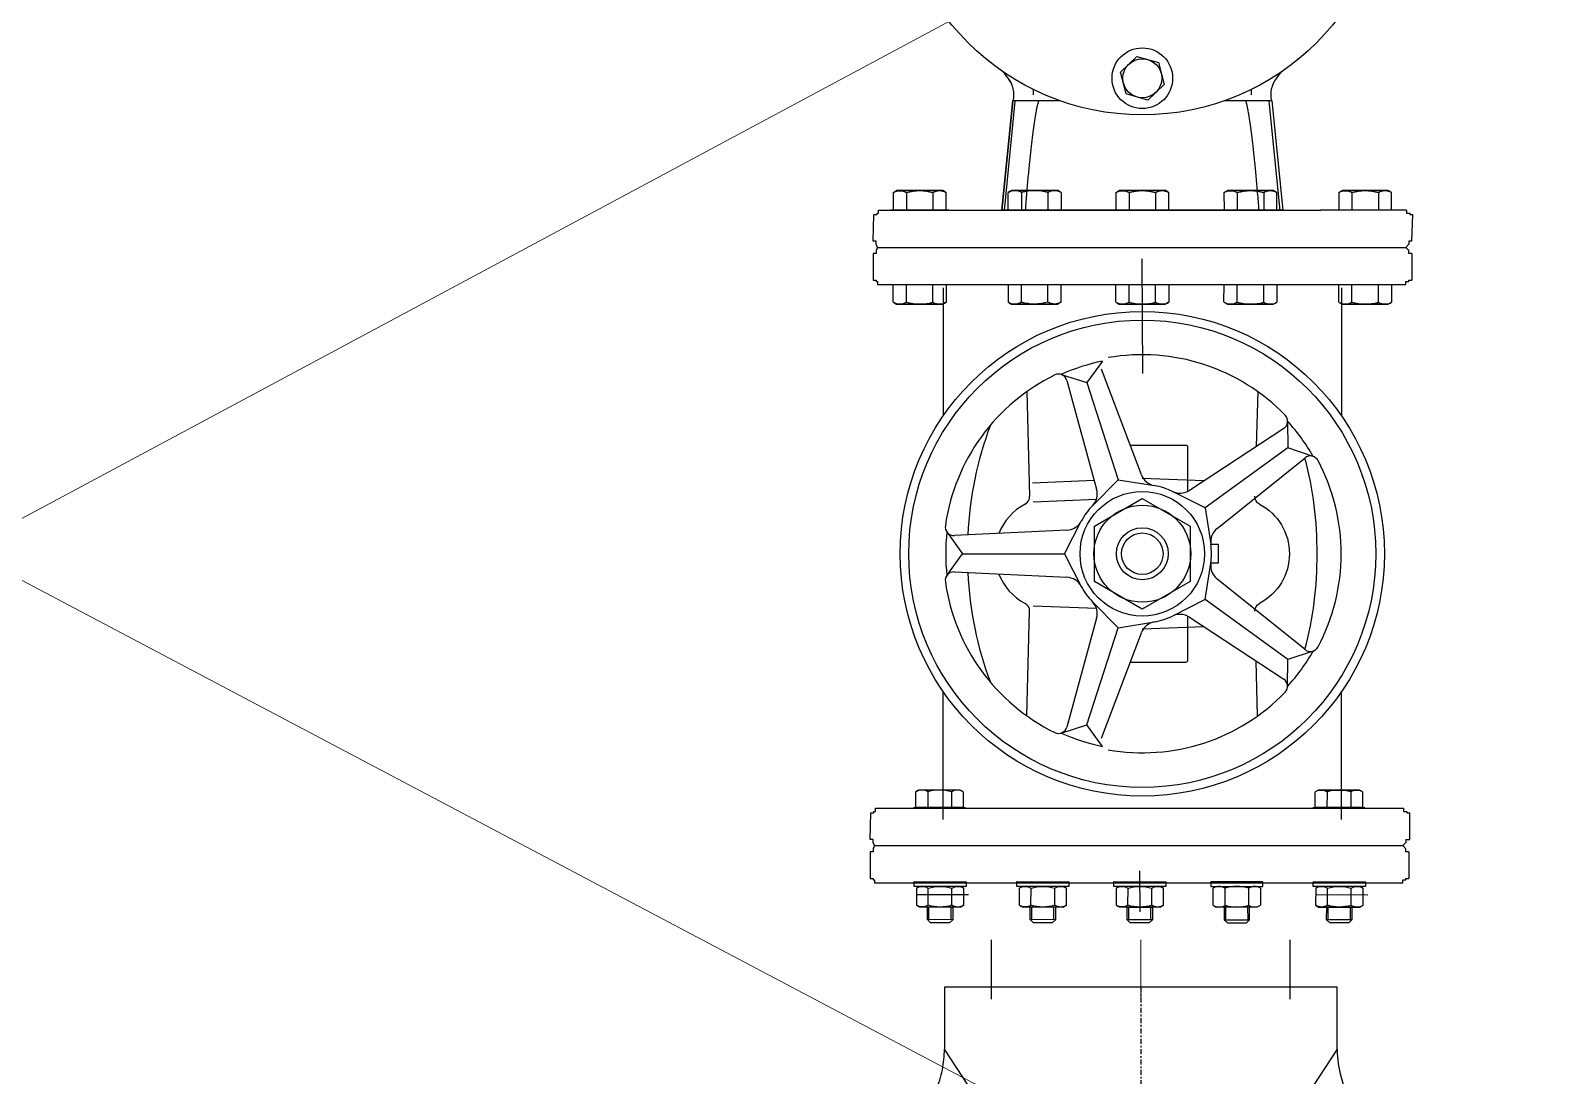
# Model space of a CAD drawing. Header units: millimetres. Extents: x -294625 to 2136527, y -251383 to 128331.
# Drawn here: x 1135276 to 1135859, y -217002 to -216603 of the extents above; entities that cross this region are included whole.
import ezdxf

# ---------------------------------------------------------------- set-up
doc = ezdxf.new("R2010")
doc.units = ezdxf.units.MM
doc.linetypes.add('CENTER', pattern=[3, 1.5, -0.5, 0.5, -0.5])
for name, color, linetype, lineweight in [('0-2', 253, 'Continuous', 18), ('ICE-BP', 4, 'Continuous', 25), ('N3-NOTE', 11, 'Continuous', 13)]:
    doc.layers.add(name, color=color, linetype=linetype, lineweight=lineweight)
doc.layers.add('H-N-FITTING-35', color=2, linetype='Continuous')
doc.layers.add('Wellding', color=1, linetype='Continuous')

# ---------------------------------------------------------------- blocks, each defined once
blk = doc.blocks.new('B-V')
at = {"ltscale": 10}
for p, q in [((-69.56, 92.75), (-69.56, 48.4)), ((69.56, 92.75), (69.56, 48.4)), ((-69.56, -92.75), (-69.56, -48.4)), ((69.56, -92.75), (69.56, -48.4))]:
    blk.add_line(p, q, dxfattribs=at)
for p, q in [((14.26, 64.38), (0.33, 27.59)), ((13.86, 67.25), (19.41, 59.74)), ((19.41, 59.74), (8.4, 25.85)), ((19.41, 59.74), (8.4, 25.85)), ((15.95, 22.52), (26.31, 60.46)), ((28.31, 62.55), (19.41, 59.74)), ((-40.28, 56.59), (-39.79, 37.42)), ((40.28, 56.59), (39.35, 20.06)), ((-50.74, 46.26), (-50.82, 36.92)), ((-16.49, 22.13), (-49.37, 43.71)), ((4.2, 37.8), (-15.25, 37.8)), ((-59.67, 33.96), (-50.82, 36.92)), ((-56.82, 33.45), (-26.14, 8.84)), ((-50.82, 36.92), (-21.99, 15.98)), ((-50.82, 36.92), (-21.99, 15.98)), ((-15.92, 37.14), (-15.92, 21.79)), ((-21.99, 15.98), (-10.54, 21.74)), ((-21.57, 25.46), (0, 26.3)), ((8.4, 25.85), (-4.25, 23.78)), ((8.4, 25.85), (17.42, 16.74)), ((-38.11, 18.16), (-37.77, 18.17)), ((-16.74, 9.66), (0, 19.33)), ((0, 19.33), (16.74, 9.66)), ((38.11, 18.16), (16.04, 19.02)), ((-21.99, 15.98), (-23.93, 3.31)), ((27.18, 0), (21.31, 11.39)), ((-16.74, -9.66), (-16.74, 9.66)), ((16.74, 9.66), (16.74, -9.66)), ((65.63, 6.34), (26.34, 8.21)), ((68.24, 7.6), (62.82, 0)), ((-26.53, 3.32), (-23.93, 3.32)), ((-26.53, -3.32), (-26.53, 3.32)), ((27.18, 0), (21.31, -11.39)), ((62.82, 0), (27.18, 0)), ((62.82, 0), (27.18, 0)), ((68.24, -7.6), (62.82, 0)), ((-23.93, -3.32), (-26.53, -3.32)), ((-21.99, -15.98), (-23.93, -3.31)), ((-26.14, -8.84), (-56.82, -33.45)), ((0, -19.33), (-16.74, -9.66)), ((16.74, -9.66), (0, -19.33)), ((26.34, -8.21), (65.63, -6.34)), ((-50.82, -36.92), (-21.99, -15.98)), ((-50.82, -36.92), (-21.99, -15.98)), ((-21.99, -15.98), (-10.54, -21.74)), ((-38.11, -18.16), (-37.77, -18.17)), ((8.4, -25.85), (17.42, -16.74)), ((38.11, -18.16), (16.04, -19.02)), ((40.28, -56.59), (39.35, -20.06)), ((-49.37, -43.71), (-16.49, -22.13)), ((-21.57, -25.46), (0, -26.3)), ((-15.92, -21.79), (-15.92, -37.14)), ((8.4, -25.85), (-4.25, -23.78)), ((19.41, -59.74), (8.4, -25.85)), ((19.41, -59.74), (8.4, -25.85)), ((26.31, -60.46), (15.95, -22.52)), ((38.37, -24.8), (16.8, -25.65)), ((0.33, -27.59), (14.26, -64.38)), ((-59.67, -33.96), (-50.82, -36.92)), ((-50.74, -46.26), (-50.82, -36.92)), ((-40.28, -56.59), (-39.79, -37.42)), ((-15.25, -37.8), (4.2, -37.8)), ((13.86, -67.25), (19.41, -59.74)), ((28.31, -62.55), (19.41, -59.74))]:
    blk.add_line(p, q)
for radius in [84.56, 81.54, 21.74, 16.91, 9.06, 7.25]:
    blk.add_circle((0, 0), radius)
for centre, radius, start, end in [((0, 0), 69.46, 80.0933, 135.9067), ((0, 0), 68.66, 65.6447, 78.3553), ((29.22, 59.67), 3.02, 63.9067, 164.7263), ((0, 0), 69.46, 8.0933, 63.9067), ((-47.72, 46.23), 3.02, 135.9067, 236.7263), ((0, 0), 68.66, 137.6447, 150.3553), ((-61.18, 1.41), 122.2, 2.4149, 20.8168), ((-15.25, 37.14), 0.663, 90, 180), ((0, 0), 69.46, 152.0933, 207.9067), ((-58.71, 31.1), 3.02, 51.2737, 152.0933), ((61.18, 1.41), 122.2, 164.8244, 180.6624), ((-5.31, 29.73), 6.04, 280.1361, 339.2737), ((-13.17, 27.17), 6.04, 236.7263, 295.8639), ((0, 0), 24.16, 100.1361, 115.8639), ((21.77, 20.93), 6.04, 164.7263, 223.8639), ((0, 0), 24.16, 28.1361, 43.8639), ((26.63, 14.24), 6.04, 208.1361, 267.2737), ((-29.92, 4.13), 6.04, 352.1361, 51.2737), ((65.78, 9.35), 3.02, 267.2737, 8.0933), ((0, 0), 68.66, 353.6447, 6.3553), ((61.18, -1.41), 122.2, 179.3376, 195.1756), ((0, 0), 24.16, 172.1361, 187.8639), ((-29.92, -4.13), 6.04, 308.7263, 7.8639), ((26.63, -14.24), 6.04, 92.7263, 151.8639), ((0, 0), 69.46, 296.0933, 351.9067), ((-61.18, -1.41), 122.2, 339.1832, 357.5851), ((65.78, -9.35), 3.02, 351.9067, 92.7263), ((0, 0), 24.16, 316.1361, 331.8639), ((-13.17, -27.17), 6.04, 64.1361, 123.2737), ((21.77, -20.93), 6.04, 136.1361, 195.2737), ((0, 0), 24.16, 244.1361, 259.8639), ((-5.31, -29.73), 6.04, 20.7263, 79.8639), ((-58.71, -31.1), 3.02, 207.9067, 308.7263), ((0, 0), 68.66, 209.6447, 222.3553), ((-15.25, -37.14), 0.663, 180, 270), ((-47.72, -46.23), 3.02, 123.2737, 224.0933), ((0, 0), 69.46, 224.0933, 279.9067), ((0, 0), 68.66, 281.6447, 294.3553), ((29.22, -59.67), 3.02, 195.2737, 296.0933)]:
    blk.add_arc(centre, radius, start, end)
at = {"extrusion": (0, 0, -1)}
for centre, major_axis, start_param, end_param in [((-31.81, 0), (-13.84, 13.84), 4.413125, 6.582449), ((-42.37, 19.98), (-2.14, 2.14), 2.330584, 3.440857), ((-42.37, -19.98), (2.14, 2.14), -0.299264, 0.811008)]:
    blk.add_ellipse(centre, major_axis=major_axis, ratio=1, start_param=start_param, end_param=end_param, dxfattribs=at)
for centre, major_axis, start_param, end_param in [((42.37, 19.98), (2.14, 2.14), 2.330584, 3.440857), ((31.81, 0), (-13.84, 13.84), 4.296905, 5.011653), ((31.81, 0), (13.84, 13.84), 4.413125, 5.127873), ((42.37, -19.98), (-2.14, 2.14), -0.299264, 0.811008)]:
    blk.add_ellipse(centre, major_axis=major_axis, ratio=1, start_param=start_param, end_param=end_param)
blk = doc.blocks.new('NUT')
at = {"linetype": 'Continuous'}
for p, q in [((-14.7, 12.08), (-13.1, 13)), ((-7.51, 1.11), (-7.51, 11.89)), ((7.51, 1.11), (7.51, 11.89)), ((14.7, 12.08), (13.1, 13)), ((-14.7, 0.92), (-13.1, 0)), ((14.7, 0.92), (13.1, 0))]:
    blk.add_line(p, q, dxfattribs=at)
blk.add_lwpolyline([(-16.5, 16), (-16.5, 13), (16.5, 13), (16.5, 16)], close=True)
for points in [[(-15, 1.11), (-15, 11.89)], [(-13.1, 13), (13.1, 13)], [(15, 11.89), (15, 1.11)], [(-13.1, 0), (13.1, 0)], [(13.1, 0), (-13.1, 0)]]:
    blk.add_lwpolyline(points, dxfattribs=at)
for centre, radius, start, end in [((-11.25, 6.1), 6.9, 57.08669, 122.91331), ((0, -13), 26, 73.22135, 106.77865), ((11.25, 6.1), 6.9, 57.08669, 122.91331), ((-11.25, 6.9), 6.9, 237.08669, 302.91331), ((0, 26), 26, 253.22135, 286.77865), ((11.25, 6.9), 6.9, 237.08669, 302.91331)]:
    blk.add_arc(centre, radius, start, end, dxfattribs=at)
blk = doc.blocks.new('Tee - 100 x100 - 1')
at = {"color": 8, "linetype": 'CENTER'}
for p, q in [((0, 105), (0, -57)), ((-105, 0), (105, 0))]:
    blk.add_line(p, q, dxfattribs=at)
for points in [[(57, 87), (57, 105), (-57, 105), (-57, 87)], [(-87, 57), (-105, 57), (-105, -57), (105, -57), (105, 57), (87, 57)]]:
    blk.add_lwpolyline(points)
at = {"color": 8}
for points in [[(0, 0), (-57, 87)], [(57, 87), (0, 0)], [(-87, 57), (0, 0)], [(0, 0), (87, 57)]]:
    blk.add_lwpolyline(points, dxfattribs=at)
for points in [[(-87, 57), (-83.15, 57), (-79.33, 57.74), (-72.14, 60.65), (-68.84, 62.8), (-63.25, 68.26), (-61.01, 71.51), (-58.64, 77), (-58.02, 78.98), (-57.2, 82.98), (-57, 84.99), (-57, 87)], [(57, 87), (57, 83.15), (57.74, 79.33), (60.65, 72.14), (62.8, 68.84), (68.26, 63.25), (71.51, 61.01), (77, 58.64), (78.98, 58.02), (82.98, 57.2), (84.99, 57), (87, 57)]]:
    blk.add_open_spline(points, degree=3, knots=[0.1639, 0.1639, 0.1639, 0.1639, 11.719334, 11.719334, 23.438668, 23.438668, 35.158003, 35.158003, 41.365518, 41.365518, 47.409143, 47.409143, 47.409143, 47.409143])

msp = doc.modelspace()

# ---------------------------------------------------------------- linework, layer by layer
at = {"layer": '0-2'}
msp.add_line((1135699.66, -216972.61, 14.18), (1135699.67, -216949.94, -0.6), dxfattribs=at)
at = {"layer": 'H-N-FITTING-35', "ltscale": 1000}
for p, q in [((1135691.95, -216618.81, -0.88), (1135698.11, -216612.81, -0.88)), ((1135698.11, -216612.81, -0.88), (1135706.39, -216615.15, -0.88)), ((1135706.39, -216615.15, -0.88), (1135708.51, -216623.49, -0.88)), ((1135759.74, -216614.18, 5.48), (1135759.74, -216613.95, 5.47)), ((1135694.06, -216627.15, -0.88), (1135691.95, -216618.81, -0.88)), ((1135702.34, -216629.49, -0.88), (1135694.06, -216627.15, -0.88)), ((1135708.51, -216623.49, -0.88), (1135702.34, -216629.49, -0.88)), ((1135646.62, -216671.45, -0.88), (1135650.76, -216629.73, -0.88)), ((1135650.75, -216629.73, -0.88), (1135646.62, -216671.45, -0.88)), ((1135647.58, -216671.69, -0.88), (1135651.72, -216629.97, -0.88)), ((1135668.77, -216629.73, -0.88), (1135650.76, -216629.73, -0.88)), ((1135749.7, -216629.73, -0.88), (1135731.68, -216629.73, -0.88)), ((1135752.87, -216671.69, -0.88), (1135748.73, -216629.97, -0.88)), ((1135749.7, -216629.73, -0.88), (1135753.83, -216671.45, -0.88)), ((1135605.3, -216664.69, 0.01), (1135606.38, -216664.06, 0.01)), ((1135624.02, -216664.02, 0.01), (1135606.38, -216664.06, 0.01)), ((1135606.38, -216664.06, 0.01), (1135624.02, -216664.02, 0.01)), ((1135610.15, -216664.8, 0.01), (1135610.16, -216671.46, 0.01)), ((1135620.26, -216664.77, 0.01), (1135620.27, -216671.44, 0.01)), ((1135625.1, -216664.64, 0.01), (1135624.02, -216664.02, 0.01)), ((1135649.22, -216664.63, 0.01), (1135650.3, -216664.01, 0.01)), ((1135650.3, -216664.01, 0.01), (1135667.94, -216664.06, 0.01)), ((1135667.94, -216664.06, 0.01), (1135650.3, -216664.01, 0.01)), ((1135654.06, -216664.77, 0.01), (1135654.04, -216671.43, 0.01)), ((1135664.17, -216664.8, 0.01), (1135664.15, -216671.46, 0.01)), ((1135669.02, -216664.69, 0.01), (1135667.94, -216664.06, 0.01)), ((1135690.31, -216664.69, 0.01), (1135691.38, -216664.06, 0.01)), ((1135709.03, -216664.02, 0.01), (1135691.38, -216664.06, 0.01)), ((1135691.38, -216664.06, 0.01), (1135709.03, -216664.02, 0.01)), ((1135695.15, -216664.8, 0.01), (1135695.17, -216671.46, 0.01)), ((1135705.26, -216664.77, 0.01), (1135705.28, -216671.44, 0.01)), ((1135710.11, -216664.64, 0.01), (1135709.03, -216664.02, 0.01)), ((1135731.62, -216664.69, 0.01), (1135732.7, -216664.06, 0.01)), ((1135750.35, -216664.02, 0.01), (1135732.7, -216664.06, 0.01)), ((1135732.7, -216664.06, 0.01), (1135750.35, -216664.02, 0.01)), ((1135736.47, -216664.8, 0.01), (1135736.49, -216671.46, 0.01)), ((1135746.58, -216664.77, 0.01), (1135746.6, -216671.44, 0.01)), ((1135751.42, -216664.64, 0.01), (1135750.35, -216664.02, 0.01)), ((1135775.43, -216664.69, 0.01), (1135776.5, -216664.06, 0.01)), ((1135794.15, -216664.02, 0.01), (1135776.5, -216664.06, 0.01)), ((1135776.5, -216664.06, 0.01), (1135794.15, -216664.02, 0.01)), ((1135780.27, -216664.8, 0.01), (1135780.29, -216671.46, 0.01)), ((1135790.38, -216664.77, 0.01), (1135790.4, -216671.44, 0.01)), ((1135795.23, -216664.64, 0.01), (1135794.15, -216664.02, 0.01)), ((1135626.33, -216671.42, 0.01), (1135604.11, -216671.48, 0.01)), ((1135753.83, -216671.45, -0.88), (1135646.62, -216671.45, -0.88)), ((1135647.99, -216671.42, 0.01), (1135670.21, -216671.47, 0.01)), ((1135711.33, -216671.42, 0.01), (1135689.11, -216671.48, 0.01)), ((1135752.65, -216671.42, 0.01), (1135730.43, -216671.48, 0.01)), ((1135796.46, -216671.42, 0.01), (1135774.23, -216671.48, 0.01)), ((1135700.1, -216690.06, -0.88), (1135700.27, -216733.86, -0.88)), ((1135626.33, -216699.98, 0.01), (1135604.11, -216699.93, 0.01)), ((1135610.15, -216706.6, 0.01), (1135610.16, -216699.94, 0.01)), ((1135620.26, -216706.63, 0.01), (1135620.27, -216699.97, 0.01)), ((1135753.83, -216699.95, -0.88), (1135646.62, -216699.95, -0.88)), ((1135647.99, -216699.99, 0.01), (1135670.21, -216699.93, 0.01)), ((1135654.06, -216706.63, 0.01), (1135654.04, -216699.97, 0.01)), ((1135664.17, -216706.61, 0.01), (1135664.15, -216699.95, 0.01)), ((1135711.33, -216699.98, 0.01), (1135689.11, -216699.93, 0.01)), ((1135695.15, -216706.6, 0.01), (1135695.17, -216699.94, 0.01)), ((1135705.26, -216706.63, 0.01), (1135705.28, -216699.97, 0.01)), ((1135752.65, -216699.98, 0.01), (1135730.43, -216699.93, 0.01)), ((1135736.47, -216706.6, 0.01), (1135736.49, -216699.94, 0.01)), ((1135746.58, -216706.63, 0.01), (1135746.6, -216699.97, 0.01)), ((1135796.46, -216699.98, 0.01), (1135774.23, -216699.93, 0.01)), ((1135780.27, -216706.6, 0.01), (1135780.29, -216699.94, 0.01)), ((1135790.38, -216706.63, 0.01), (1135790.4, -216699.97, 0.01)), ((1135605.3, -216706.71, 0.01), (1135606.38, -216707.34, 0.01)), ((1135624.02, -216707.38, 0.01), (1135606.38, -216707.34, 0.01)), ((1135606.38, -216707.34, 0.01), (1135624.02, -216707.38, 0.01)), ((1135625.1, -216706.76, 0.01), (1135624.02, -216707.38, 0.01)), ((1135649.22, -216706.77, 0.01), (1135650.3, -216707.39, 0.01)), ((1135650.3, -216707.39, 0.01), (1135667.94, -216707.34, 0.01)), ((1135667.94, -216707.34, 0.01), (1135650.3, -216707.39, 0.01)), ((1135669.02, -216706.72, 0.01), (1135667.94, -216707.34, 0.01)), ((1135690.31, -216706.71, 0.01), (1135691.38, -216707.34, 0.01)), ((1135709.03, -216707.38, 0.01), (1135691.38, -216707.34, 0.01)), ((1135691.38, -216707.34, 0.01), (1135709.03, -216707.38, 0.01)), ((1135710.11, -216706.76, 0.01), (1135709.03, -216707.38, 0.01)), ((1135731.62, -216706.71, 0.01), (1135732.7, -216707.34, 0.01)), ((1135750.35, -216707.38, 0.01), (1135732.7, -216707.34, 0.01)), ((1135732.7, -216707.34, 0.01), (1135750.35, -216707.38, 0.01)), ((1135751.42, -216706.76, 0.01), (1135750.35, -216707.38, 0.01)), ((1135775.43, -216706.71, 0.01), (1135776.5, -216707.34, 0.01)), ((1135794.15, -216707.38, 0.01), (1135776.5, -216707.34, 0.01)), ((1135776.5, -216707.34, 0.01), (1135794.15, -216707.38, 0.01)), ((1135795.23, -216706.76, 0.01), (1135794.15, -216707.38, 0.01)), ((1135613.93, -216893.35, -3.39), (1135614.9, -216892.8, -3.39)), ((1135614.9, -216892.8, -3.39), (1135630.72, -216892.84, -3.39)), ((1135630.72, -216892.84, -3.39), (1135614.9, -216892.8, -3.39)), ((1135618.28, -216893.47, -3.39), (1135618.26, -216899.45, -3.39)), ((1135627.34, -216893.5, -3.39), (1135627.32, -216899.47, -3.39)), ((1135631.68, -216893.4, -3.39), (1135630.72, -216892.84, -3.39)), ((1135766.42, -216893.37, -3.39), (1135767.39, -216892.81, -3.39)), ((1135767.39, -216892.81, -3.39), (1135783.21, -216892.86, -3.39)), ((1135783.21, -216892.86, -3.39), (1135767.39, -216892.81, -3.39)), ((1135770.77, -216893.49, -3.39), (1135770.75, -216899.46, -3.39)), ((1135779.83, -216893.51, -3.39), (1135779.81, -216899.49, -3.39)), ((1135784.17, -216893.42, -3.39), (1135783.21, -216892.86, -3.39)), ((1135612.83, -216899.43, -3.39), (1135632.75, -216899.48, -3.39)), ((1135765.32, -216899.45, -3.39), (1135785.24, -216899.5, -3.39)), ((1135699.21, -216923.62, -3.39), (1135699.26, -216939.36, -3.39)), ((1135613.91, -216932.68, -0.6), (1135633.83, -216932.73, -0.6)), ((1135766.4, -216932.7, -0.6), (1135786.32, -216932.75, -0.6))]:
    msp.add_line(p, q, dxfattribs=at)
for points, elevation in [([(1135605.1, -216664.81), (1135605.12, -216671.48)], 0.01), ([(1135625.32, -216671.43), (1135625.3, -216664.76)], 0.01), ([(1135649, -216671.42), (1135649.01, -216664.76)], 0.01), ([(1135669.22, -216664.81), (1135669.2, -216671.47)], 0.01), ([(1135690.1, -216664.81), (1135690.12, -216671.48)], 0.01), ([(1135710.32, -216671.43), (1135710.31, -216664.76)], 0.01), ([(1135731.42, -216664.81), (1135731.44, -216671.48)], 0.01), ([(1135751.64, -216671.43), (1135751.63, -216664.76)], 0.01), ([(1135775.23, -216664.81), (1135775.24, -216671.48)], 0.01), ([(1135795.45, -216671.43), (1135795.43, -216664.76)], 0.01), ([(1135597.39, -216683.36), (1135597.73, -216673.21)], -0.6), ([(1135597.39, -216683.36), (1135597.73, -216673.21)], -0.6), ([(1135597.39, -216683.36), (1135597.73, -216673.21)], -0.6), ([(1135597.73, -216673.21), (1135597.73, -216673.21)], -0.6), ([(1135597.73, -216673.21), (1135598.9, -216673.21)], -0.6), ([(1135598.9, -216673.21), (1135598.9, -216672.62)], -0.6), ([(1135598.9, -216672.62), (1135598.9, -216672.62)], -0.6), ([(1135598.9, -216672.62), (1135598.9, -216672.62)], -0.6), ([(1135598.9, -216672.62), (1135598.9, -216672.62)], -0.6), ([(1135598.9, -216672.62), (1135599.48, -216672.62)], -0.6), ([(1135599.48, -216672.62), (1135599.48, -216671.45)], -0.6), ([(1135599.48, -216671.45), (1135599.48, -216671.45)], -0.6), ([(1135599.48, -216671.45), (1135633.97, -216671.45)], -0.6), ([(1135599.48, -216671.45), (1135633.97, -216671.45)], -0.6), ([(1135599.48, -216671.45), (1135768.44, -216671.45)], -0.6), ([(1135605.12, -216671.48), (1135625.32, -216671.43)], 0.01), ([(1135669.2, -216671.47), (1135649, -216671.42)], 0.01), ([(1135690.12, -216671.48), (1135710.32, -216671.43)], 0.01), ([(1135731.44, -216671.48), (1135751.64, -216671.43)], 0.01), ([(1135801.18, -216671.45), (1135768.44, -216671.45)], -0.6), ([(1135801.18, -216671.45), (1135768.44, -216671.45)], -0.6), ([(1135801.18, -216671.45), (1135768.44, -216671.45)], -0.6), ([(1135775.24, -216671.48), (1135795.45, -216671.43)], 0.01), ([(1135801.18, -216671.45), (1135801.18, -216671.45)], -0.6), ([(1135801.18, -216671.45), (1135801.18, -216671.45)], -0.6), ([(1135801.18, -216671.45), (1135801.18, -216672.62)], -0.6), ([(1135801.18, -216672.62), (1135802.35, -216672.62)], -0.6), ([(1135802.35, -216672.62), (1135802.35, -216672.62)], -0.6), ([(1135802.35, -216672.62), (1135802.35, -216672.62)], -0.6), ([(1135802.35, -216672.62), (1135802.35, -216672.62)], -0.6), ([(1135802.35, -216672.62), (1135802.35, -216673.21)], -0.6), ([(1135802.35, -216673.21), (1135803.52, -216673.21)], -0.6), ([(1135803.18, -216683.36), (1135803.52, -216673.21)], -0.6), ([(1135803.18, -216683.36), (1135803.52, -216673.21)], -0.6), ([(1135803.18, -216683.36), (1135803.52, -216673.21)], -0.6), ([(1135597.39, -216683.36), (1135597.39, -216682.78)], -0.6), ([(1135598.56, -216683.36), (1135597.39, -216683.36)], -0.6), ([(1135597.39, -216683.36), (1135597.39, -216683.36)], -0.6), ([(1135598.56, -216684.53), (1135598.56, -216683.36)], -0.6), ([(1135598.56, -216683.36), (1135598.56, -216683.36)], -0.6), ([(1135599.15, -216685.7), (1135598.56, -216684.53)], -0.6), ([(1135598.56, -216684.53), (1135598.56, -216684.53)], -0.6), ([(1135598.56, -216684.53), (1135598.56, -216684.53)], -0.6), ([(1135599.15, -216685.7), (1135598.56, -216686.87)], -0.6), ([(1135598.56, -216686.87), (1135598.56, -216686.87)], -0.6), ([(1135598.56, -216686.87), (1135598.56, -216686.87)], -0.6), ([(1135598.56, -216686.87), (1135598.56, -216688.04)], -0.6), ([(1135599.15, -216685.7), (1135599.15, -216685.7)], -0.6), ([(1135599.15, -216685.7), (1135599.15, -216685.7)], -0.6), ([(1135599.15, -216685.7), (1135800.84, -216685.7)], -0.6), ([(1135599.15, -216685.7), (1135800.84, -216685.7)], -0.6), ([(1135599.15, -216685.7), (1135800.84, -216685.7)], -0.6), ([(1135599.15, -216685.7), (1135599.15, -216685.7)], -0.6), ([(1135599.15, -216685.7), (1135599.15, -216685.7)], -0.6), ([(1135599.15, -216685.7), (1135800.84, -216685.7)], -0.6), ([(1135599.15, -216685.7), (1135800.84, -216685.7)], -0.6), ([(1135599.15, -216685.7), (1135800.84, -216685.7)], -0.6), ([(1135802.01, -216684.53), (1135800.84, -216685.7)], -0.6), ([(1135802.01, -216686.87), (1135800.84, -216685.7)], -0.6), ([(1135800.84, -216685.7), (1135800.84, -216685.7)], -0.6), ([(1135800.84, -216685.7), (1135800.84, -216685.7)], -0.6), ([(1135803.18, -216683.36), (1135802.01, -216683.36)], -0.6), ([(1135802.01, -216683.36), (1135802.01, -216684.53)], -0.6), ([(1135802.01, -216684.53), (1135802.01, -216684.53)], -0.6), ([(1135802.01, -216684.53), (1135802.01, -216684.53)], -0.6), ([(1135802.01, -216684.53), (1135802.01, -216684.53)], -0.6), ([(1135802.01, -216688.04), (1135802.01, -216686.87)], -0.6), ([(1135802.01, -216686.87), (1135802.01, -216686.87)], -0.6), ([(1135802.01, -216686.87), (1135802.01, -216686.87)], -0.6), ([(1135802.01, -216686.87), (1135802.01, -216686.87)], -0.6), ([(1135803.18, -216683.36), (1135803.18, -216683.36)], -0.6), ([(1135803.18, -216683.36), (1135803.18, -216683.36)], -0.6), ([(1135597.39, -216688.04), (1135597.39, -216698.19)], -0.6), ([(1135597.39, -216688.04), (1135597.39, -216698.19)], -0.6), ([(1135597.39, -216688.04), (1135597.39, -216698.19)], -0.6), ([(1135598.56, -216688.04), (1135597.39, -216688.04)], -0.6), ([(1135597.39, -216688.04), (1135597.39, -216688.04)], -0.6), ([(1135597.39, -216688.04), (1135597.39, -216688.63)], -0.6), ([(1135598.56, -216688.04), (1135598.56, -216688.04)], -0.6), ([(1135803.18, -216688.04), (1135802.01, -216688.04)], -0.6), ([(1135803.18, -216688.04), (1135803.18, -216698.19)], -0.6), ([(1135803.18, -216688.04), (1135803.18, -216698.19)], -0.6), ([(1135803.18, -216688.04), (1135803.18, -216698.19)], -0.6), ([(1135803.18, -216688.04), (1135803.18, -216688.04)], -0.6), ([(1135803.18, -216688.04), (1135803.18, -216688.04)], -0.6), ([(1135597.39, -216698.19), (1135597.39, -216698.19)], -0.6), ([(1135597.39, -216698.19), (1135598.56, -216698.19)], -0.6), ([(1135598.56, -216698.19), (1135598.56, -216698.77)], -0.6), ([(1135598.56, -216698.77), (1135598.56, -216698.77)], -0.6), ([(1135598.56, -216698.77), (1135598.56, -216698.77)], -0.6), ([(1135598.56, -216698.77), (1135598.56, -216698.77)], -0.6), ([(1135598.56, -216698.77), (1135599.15, -216698.77)], -0.6), ([(1135599.15, -216698.77), (1135599.15, -216699.94)], -0.6), ([(1135800.84, -216699.94), (1135800.84, -216698.77)], -0.6), ([(1135800.84, -216698.77), (1135802.01, -216698.77)], -0.6), ([(1135802.01, -216698.77), (1135802.01, -216698.19)], -0.6), ([(1135802.01, -216698.19), (1135803.18, -216698.19)], -0.6), ([(1135802.01, -216698.77), (1135802.01, -216698.77)], -0.6), ([(1135802.01, -216698.77), (1135802.01, -216698.77)], -0.6), ([(1135802.01, -216698.77), (1135802.01, -216698.77)], -0.6), ([(1135599.15, -216699.94), (1135599.15, -216699.94)], -0.6), ([(1135599.15, -216699.94), (1135633.64, -216699.94)], -0.6), ([(1135599.15, -216699.94), (1135800.84, -216699.94)], -0.6), ([(1135605.1, -216706.59), (1135605.12, -216699.93)], 0.01), ([(1135605.12, -216699.93), (1135625.32, -216699.98)], 0.01), ([(1135625.32, -216699.98), (1135625.3, -216706.64)], 0.01), ([(1135669.2, -216699.93), (1135649, -216699.98)], 0.01), ([(1135649, -216699.98), (1135649.01, -216706.65)], 0.01), ([(1135669.22, -216706.59), (1135669.2, -216699.93)], 0.01), ([(1135690.1, -216706.59), (1135690.12, -216699.93)], 0.01), ([(1135690.12, -216699.93), (1135710.32, -216699.98)], 0.01), ([(1135710.32, -216699.98), (1135710.31, -216706.64)], 0.01), ([(1135731.42, -216706.59), (1135731.44, -216699.93)], 0.01), ([(1135731.44, -216699.93), (1135751.64, -216699.98)], 0.01), ([(1135751.64, -216699.98), (1135751.63, -216706.64)], 0.01), ([(1135775.23, -216706.59), (1135775.24, -216699.93)], 0.01), ([(1135775.24, -216699.93), (1135795.45, -216699.98)], 0.01), ([(1135795.45, -216699.98), (1135795.43, -216706.64)], 0.01), ([(1135800.84, -216699.94), (1135800.84, -216699.94)], -0.6), ([(1135800.84, -216699.94), (1135800.84, -216699.94)], -0.6), ([(1135613.74, -216899.43), (1135613.75, -216893.46)], -3.39), ([(1135631.86, -216893.51), (1135631.85, -216899.48)], -3.39), ([(1135766.23, -216899.45), (1135766.24, -216893.48)], -3.39), ([(1135784.35, -216893.53), (1135784.33, -216899.5)], -3.39), ([(1135596.23, -216911.7), (1135596.57, -216901.54)], -4), ([(1135596.23, -216911.7), (1135596.57, -216901.54)], -4), ([(1135596.23, -216911.7), (1135596.57, -216901.54)], -4), ([(1135596.57, -216901.54), (1135596.57, -216901.54)], -4), ([(1135596.57, -216901.54), (1135597.74, -216901.54)], -4), ([(1135597.74, -216901.54), (1135597.74, -216900.96)], -4), ([(1135597.74, -216900.96), (1135597.74, -216900.96)], -4), ([(1135597.74, -216900.96), (1135597.74, -216900.96)], -4), ([(1135597.74, -216900.96), (1135597.74, -216900.96)], -4), ([(1135597.74, -216900.96), (1135598.32, -216900.96)], -4), ([(1135598.32, -216900.96), (1135598.32, -216899.79)], -4), ([(1135598.32, -216899.79), (1135598.32, -216899.79)], -4), ([(1135598.32, -216899.79), (1135800.02, -216899.79), (1135800.02, -216900.96)], -4), ([(1135631.85, -216899.48), (1135613.74, -216899.43)], -3.39), ([(1135784.33, -216899.5), (1135766.23, -216899.45)], -3.39), ([(1135800.02, -216899.79), (1135800.02, -216899.79)], -4), ([(1135800.02, -216899.79), (1135800.02, -216899.79)], -4), ([(1135800.02, -216900.96), (1135801.19, -216900.96)], -4), ([(1135800.85, -216911.7), (1135802.44, -216911.7), (1135802.36, -216901.54)], -4), ([(1135801.19, -216900.96), (1135801.19, -216900.96)], -4), ([(1135801.19, -216900.96), (1135801.19, -216900.96)], -4), ([(1135801.19, -216900.96), (1135801.19, -216900.96)], -4), ([(1135801.19, -216900.96), (1135801.19, -216901.54)], -4), ([(1135801.19, -216901.54), (1135802.36, -216901.54)], -4), ([(1135596.23, -216911.7), (1135596.23, -216911.12)], -4), ([(1135597.4, -216911.7), (1135596.23, -216911.7)], -4), ([(1135596.23, -216911.7), (1135596.23, -216911.7)], -4), ([(1135597.4, -216912.87), (1135597.4, -216911.7)], -4), ([(1135597.4, -216911.7), (1135597.4, -216911.7)], -4), ([(1135597.99, -216914.04), (1135597.4, -216912.87)], -4), ([(1135597.4, -216912.87), (1135597.4, -216912.87)], -4), ([(1135597.4, -216912.87), (1135597.4, -216912.87)], -4), ([(1135597.99, -216914.04), (1135597.4, -216915.21)], -4), ([(1135597.99, -216914.04), (1135597.99, -216914.04)], -4), ([(1135597.99, -216914.04), (1135597.99, -216914.04)], -4), ([(1135597.99, -216914.04), (1135799.68, -216914.04)], -4), ([(1135597.99, -216914.04), (1135799.68, -216914.04)], -4), ([(1135597.99, -216914.04), (1135799.68, -216914.04)], -4), ([(1135597.99, -216914.04), (1135597.99, -216914.04)], -4), ([(1135597.99, -216914.04), (1135597.99, -216914.04)], -4), ([(1135597.99, -216914.04), (1135799.68, -216914.04)], -4), ([(1135597.99, -216914.04), (1135799.68, -216914.04)], -4), ([(1135597.99, -216914.04), (1135799.68, -216914.04)], -4), ([(1135800.85, -216912.87), (1135799.68, -216914.04)], -4), ([(1135800.85, -216915.21), (1135799.68, -216914.04)], -4), ([(1135799.68, -216914.04), (1135799.68, -216914.04)], -4), ([(1135799.68, -216914.04), (1135799.68, -216914.04)], -4), ([(1135800.85, -216911.7), (1135800.85, -216912.87)], -4), ([(1135800.85, -216912.87), (1135800.85, -216912.87)], -4), ([(1135800.85, -216912.87), (1135800.85, -216912.87)], -4), ([(1135800.85, -216912.87), (1135800.85, -216912.87)], -4), ([(1135802.02, -216911.7), (1135802.02, -216911.7)], -4), ([(1135802.02, -216911.7), (1135802.02, -216911.7)], -4), ([(1135596.23, -216916.38), (1135596.23, -216926.52)], -4), ([(1135596.23, -216916.38), (1135596.23, -216926.52)], -4), ([(1135596.23, -216916.38), (1135596.23, -216926.52)], -4), ([(1135597.4, -216916.38), (1135596.23, -216916.38)], -4), ([(1135596.23, -216916.38), (1135596.23, -216916.38)], -4), ([(1135596.23, -216916.38), (1135596.23, -216916.96)], -4), ([(1135597.4, -216915.21), (1135597.4, -216915.21)], -4), ([(1135597.4, -216915.21), (1135597.4, -216915.21)], -4), ([(1135597.4, -216915.21), (1135597.4, -216916.38)], -4), ([(1135597.4, -216916.38), (1135597.4, -216916.38)], -4), ([(1135800.85, -216916.38), (1135800.85, -216915.21)], -4), ([(1135800.85, -216915.21), (1135800.85, -216915.21)], -4), ([(1135800.85, -216915.21), (1135800.85, -216915.21)], -4), ([(1135800.85, -216915.21), (1135800.85, -216915.21)], -4), ([(1135802.02, -216916.38), (1135800.85, -216916.38)], -4), ([(1135802.02, -216916.38), (1135802.02, -216926.52)], -4), ([(1135802.02, -216916.38), (1135802.02, -216926.52)], -4), ([(1135802.02, -216916.38), (1135802.02, -216916.38)], -4), ([(1135802.02, -216916.38), (1135802.02, -216916.38)], -4), ([(1135596.23, -216926.52), (1135596.23, -216926.52)], -4), ([(1135596.23, -216926.52), (1135597.4, -216926.52)], -4), ([(1135597.4, -216926.52), (1135597.4, -216927.11)], -4), ([(1135597.4, -216927.11), (1135597.4, -216927.11)], -4), ([(1135597.4, -216927.11), (1135597.4, -216927.11)], -4), ([(1135597.4, -216927.11), (1135597.4, -216927.11)], -4), ([(1135597.4, -216927.11), (1135597.99, -216927.11)], -4), ([(1135597.99, -216927.11), (1135597.99, -216928.28)], -4), ([(1135597.99, -216928.28), (1135799.68, -216928.28), (1135799.68, -216927.11)], -4), ([(1135597.99, -216928.28), (1135597.99, -216928.28)], -4), ([(1135799.68, -216927.11), (1135800.85, -216927.11)], -4), ([(1135799.68, -216928.28), (1135799.68, -216928.28)], -4), ([(1135799.68, -216928.28), (1135799.68, -216928.28)], -4), ([(1135800.85, -216927.11), (1135800.85, -216926.52)], -4), ([(1135800.85, -216926.52), (1135802.02, -216926.52)], -4), ([(1135800.85, -216927.11), (1135800.85, -216927.11)], -4), ([(1135800.85, -216927.11), (1135800.85, -216927.11)], -4), ([(1135800.85, -216927.11), (1135800.85, -216927.11)], -4), ([(1135618.74, -216942.28), (1135618.75, -216937.45)], -3.39), ([(1135627.19, -216942.3), (1135627.21, -216937.47)], -3.39), ([(1135658, -216942.28), (1135658.02, -216937.45)], -3.39), ([(1135666.46, -216942.31), (1135666.47, -216937.48)], -3.39), ([(1135695.04, -216942.29), (1135695.05, -216937.46)], -3.39), ([(1135703.49, -216942.31), (1135703.5, -216937.48)], -3.39), ([(1135732.15, -216942.31), (1135732.13, -216937.48)], -3.39), ([(1135740.6, -216942.29), (1135740.58, -216937.46)], -3.39), ([(1135771.23, -216942.3), (1135771.24, -216937.47)], -3.39), ([(1135779.68, -216942.32), (1135779.69, -216937.49)], -3.39), ([(1135627.8, -216942.3), (1135618.14, -216942.28)], -3.39), ([(1135667.06, -216942.31), (1135657.4, -216942.28)], -3.39), ([(1135704.09, -216942.31), (1135694.43, -216942.29)], -3.39), ([(1135731.54, -216942.31), (1135741.2, -216942.29)], -3.39), ([(1135780.28, -216942.32), (1135770.63, -216942.29)], -3.39)]:
    msp.add_lwpolyline(points, dxfattribs=dict(at, elevation=elevation))
at = {"layer": 'H-N-FITTING-35', "ltscale": 1000, "elevation": -3.39}
for points in [[(1135627.81, -216937.47), (1135627.8, -216942.3), (1135626.59, -216943.51), (1135619.34, -216943.49), (1135618.14, -216942.28), (1135618.15, -216937.45)], [(1135667.07, -216937.48), (1135667.06, -216942.31), (1135665.85, -216943.51), (1135658.61, -216943.49), (1135657.4, -216942.28), (1135657.41, -216937.45)], [(1135704.11, -216937.48), (1135704.09, -216942.31), (1135702.88, -216943.51), (1135695.64, -216943.5), (1135694.43, -216942.29), (1135694.45, -216937.46)], [(1135731.53, -216937.48), (1135731.54, -216942.31), (1135732.75, -216943.51), (1135740, -216943.5), (1135741.2, -216942.29), (1135741.19, -216937.46)], [(1135780.3, -216937.49), (1135780.28, -216942.32), (1135779.07, -216943.52), (1135771.83, -216943.5), (1135770.63, -216942.29), (1135770.64, -216937.47)]]:
    msp.add_lwpolyline(points, close=True, dxfattribs=at)
at = {"layer": 'H-N-FITTING-35', "ltscale": 1000}
for centre, radius in [((1135700.22, -216540.93, -0.88), 94.21), ((1135700.23, -216621.15, -0.88), 11.58), ((1135700.23, -216621.15, -0.88), 7.45)]:
    msp.add_circle(centre, radius, dxfattribs=at)
for centre, start, end in [((1135749.81, -216540.93, -0.88), 217.05422, 218.48467), ((1135650.64, -216540.93, -0.88), 321.51533, 322.94792)]:
    msp.add_arc(centre, 128.91, start, end, dxfattribs=at)
at = {"layer": 'H-N-FITTING-35', "ltscale": 1000, "extrusion": (0, 0, -1)}
for centre, radius, start, end in [((-1135641.14, -216627.32, 0.88), 9.92, 141.51533, 194.03624), ((-1135641.13, -216627.32, 0.88), 9.92, 141.51533, 194.03624), ((-1135759.32, -216627.32, 0.88), 9.92, 345.96376, 38.48467), ((-1135638.74, -216627.49, 0.88), 19.83, 173.86634, 180), ((-1135761.71, -216627.49, 0.88), 19.83, 0, 6.13776)]:
    msp.add_arc(centre, radius, start, end, dxfattribs=at)
for centre, major_axis, start_param, end_param in [((1135607.63, -216668.71, 0.01), (3.28, -3.28), 3.350064, 4.498955), ((1135615.24, -216681.55, 0.01), (-12.38, -12.38), 2.060871, 2.646556), ((1135622.79, -216668.67, 0.01), (3.28, -3.28), 3.350064, 4.498955), ((1135692.64, -216668.71, 0.01), (3.28, -3.28), 3.350064, 4.498955), ((1135700.25, -216681.55, 0.01), (-12.38, -12.38), 2.060871, 2.646556), ((1135707.79, -216668.67, 0.01), (3.28, -3.28), 3.350064, 4.498955), ((1135733.96, -216668.71, 0.01), (3.28, -3.28), 3.350064, 4.498955), ((1135741.57, -216681.55, 0.01), (-12.38, -12.38), 2.060871, 2.646556), ((1135749.11, -216668.67, 0.01), (3.28, -3.28), 3.350064, 4.498955), ((1135777.76, -216668.71, 0.01), (3.28, -3.28), 3.350064, 4.498955), ((1135785.37, -216681.55, 0.01), (-12.38, -12.38), 2.060871, 2.646556), ((1135792.92, -216668.67, 0.01), (3.28, -3.28), 3.350064, 4.498955), ((1135651.53, -216702.74, 0.01), (3.28, 3.28), 1.779157, 2.928048), ((1135659.07, -216689.86, 0.01), (-12.38, 12.38), 3.631556, 4.217242), ((1135666.68, -216702.7, 0.01), (3.28, 3.28), 1.779157, 2.928048)]:
    msp.add_ellipse(centre, major_axis=major_axis, ratio=1, start_param=start_param, end_param=end_param, dxfattribs=at)
at = {"layer": 'H-N-FITTING-35', "ltscale": 1000}
for centre, major_axis, start_param, end_param in [((1135651.53, -216668.66, 0.01), (3.28, -3.28), 1.779157, 2.928048), ((1135659.07, -216681.55, 0.01), (-12.38, -12.38), 3.631556, 4.217242), ((1135666.68, -216668.7, 0.01), (3.28, -3.28), 1.779157, 2.928048), ((1135607.63, -216702.7, 0.01), (3.28, 3.28), 3.350064, 4.498955), ((1135615.24, -216689.85, 0.01), (-12.38, 12.38), 2.060871, 2.646556), ((1135622.79, -216702.74, 0.01), (3.28, 3.28), 3.350064, 4.498955), ((1135692.64, -216702.7, 0.01), (3.28, 3.28), 3.350064, 4.498955), ((1135700.25, -216689.85, 0.01), (-12.38, 12.38), 2.060871, 2.646556), ((1135707.79, -216702.74, 0.01), (3.28, 3.28), 3.350064, 4.498955), ((1135733.96, -216702.7, 0.01), (3.28, 3.28), 3.350064, 4.498955), ((1135741.57, -216689.85, 0.01), (-12.38, 12.38), 2.060871, 2.646556), ((1135749.11, -216702.74, 0.01), (3.28, 3.28), 3.350064, 4.498955), ((1135777.76, -216702.7, 0.01), (3.28, 3.28), 3.350064, 4.498955), ((1135785.37, -216689.85, 0.01), (-12.38, 12.38), 2.060871, 2.646556), ((1135792.92, -216702.74, 0.01), (3.28, 3.28), 3.350064, 4.498955), ((1135616.01, -216896.96, -3.39), (-2.94, -2.94), 3.349953, 4.498844), ((1135622.77, -216908.51, -3.39), (11.1, -11.1), 2.060759, 2.646445), ((1135629.59, -216897, -3.39), (-2.94, -2.94), 3.349953, 4.498844), ((1135768.49, -216896.98, -3.39), (-2.94, -2.94), 3.349953, 4.498844), ((1135775.26, -216908.53, -3.39), (11.1, -11.1), 2.060759, 2.646445), ((1135782.08, -216897.02, -3.39), (-2.94, -2.94), 3.349953, 4.498844)]:
    msp.add_ellipse(centre, major_axis=major_axis, ratio=1, start_param=start_param, end_param=end_param, dxfattribs=at)
for points in [[(1135655.64, -216671.45, -0.88), (1135658.27, -216637.49, -0.88), (1135660.7, -216629.73, -0.88)], [(1135744.81, -216671.45, -0.88), (1135742.18, -216637.49, -0.88), (1135739.75, -216629.73, -0.88)]]:
    msp.add_rational_spline(points, [1, 1.00120837924, 1], degree=2, dxfattribs=at)
at = {"layer": 'ICE-BP', "ltscale": 1000}
for p, q in [((1135642.66, -216972.61, 14.18), (1135642.67, -216949.93, -0.6)), ((1135756.66, -216972.61, 14.18), (1135756.67, -216949.95, -0.6))]:
    msp.add_line(p, q, dxfattribs=at)
at = {"layer": 'N3-NOTE'}
for p, q in [((1133818.25, -216045.45), (1136660.46, -217545.45)), ((1136660.46, -216045.45), (1133860.46, -217545.45))]:
    msp.add_line(p, q, dxfattribs=at)

# ---------------------------------------------------------------- block references
at = {"layer": 'H-N-FITTING-35', "ltscale": 1000}
for name, p, xscale, yscale, zscale, rotation in [('B-V', (1135700.22, -216802.64, -0.6), 1.093726405818901, 1.093726405818901, 1.093726405818901, 179.9936136968315), ('NUT', (1135622.98, -216937.46, -3.39), -0.603633693126102, 0.6036336931217754, 0.6036336931296953, 359.8514566743247), ('NUT', (1135662.24, -216937.47, -3.39), -0.603633693126102, 0.6036336931217754, 0.6036336931296953, 359.8514566743247), ('NUT', (1135699.28, -216937.47, -3.39), -0.603633693126102, 0.6036336931217754, 0.6036336931296953, 359.8514566743247), ('NUT', (1135736.36, -216937.47, -3.39), 0.6036336931230132, 0.6036336931230132, 0.6036336931230132, 0.1421288178162936), ('NUT', (1135775.47, -216937.48, -3.39), -0.603633693126102, 0.6036336931217754, 0.6036336931296953, 359.8514566743247)]:
    msp.add_blockref(name, p, dxfattribs=dict(at, xscale=xscale, yscale=yscale, zscale=zscale, rotation=rotation))
at = {"layer": 'Wellding', "xscale": 1.315789473684211, "yscale": 1.315789473684211, "zscale": 1.315789473684211}
msp.add_blockref('Tee - 100 x100 - 1', (1135699.66, -217106.17, 11.18), dxfattribs=at)

doc.saveas('drawing.dxf')
